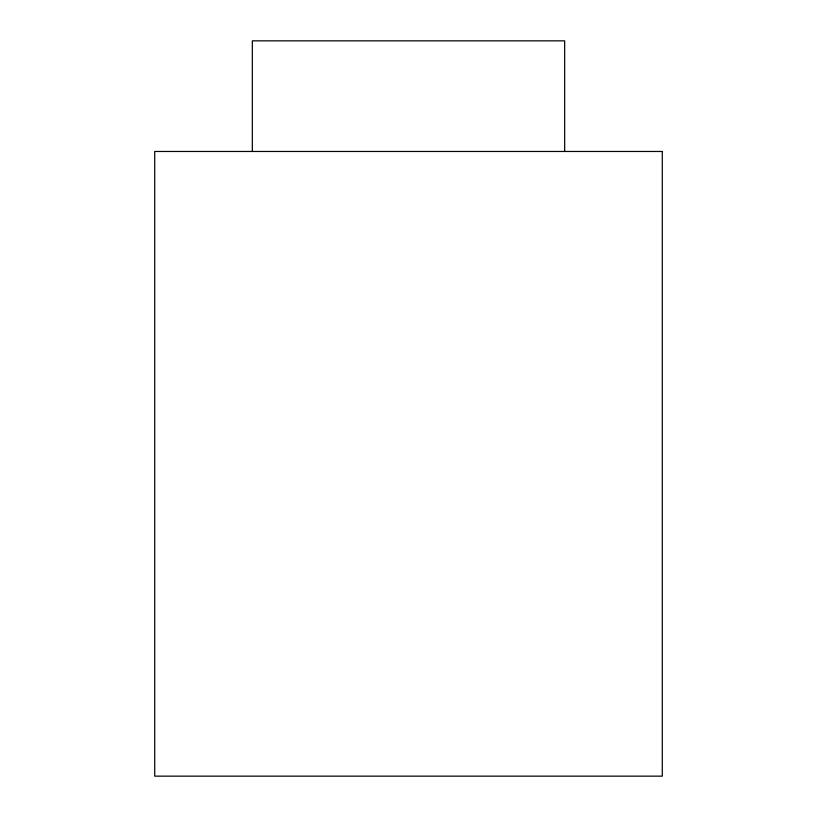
<?xml version="1.0" encoding="UTF-8"?>
<svg xmlns="http://www.w3.org/2000/svg" width="817" height="817" viewBox="0 0 817 817"><rect width="100%" height="100%" fill="white"/><g stroke="black" fill="none" stroke-linecap="round" stroke-linejoin="round"><path stroke-width="1.23" d="M564.67 151.472L564.67 40.85L252.33 40.85L252.33 151.472M662.281 151.472L154.719 151.472L154.719 776.15L662.281 776.15L662.281 151.472"/></g></svg>
